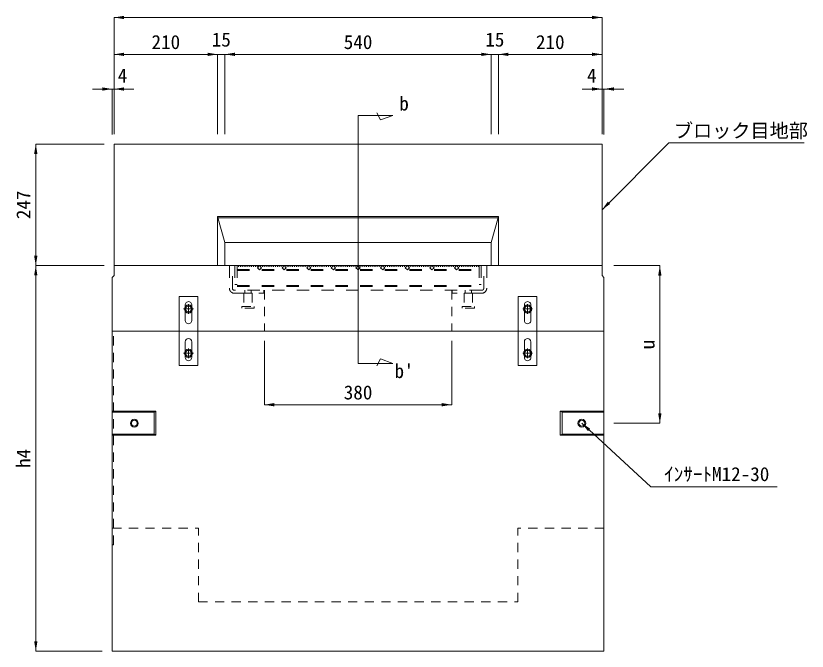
# Model space of a CAD drawing. Units: millimetres at full size. Extents: x 50430 to 101606, y 69050 to 91573.
# Drawn here: x 68531 to 70137, y 86327 to 87617 of the extents above; entities that cross this region are included whole.
import ezdxf
from ezdxf.enums import TextEntityAlignment as Align

# ---------------------------------------------------------------- set-up
doc = ezdxf.new("R2010")
doc.units = ezdxf.units.MM
doc.header["$LTSCALE"] = 50
for name, pattern in [('USER1', [0.675, 0.375, -0.3]), ('USER2', [14.2875, 9.525, -1.5875, 1.5875, -1.5875]), ('USER3', [1, 0.5, -0.5]), ('USER4', [0.675, 0.375, -0.3])]:
    doc.linetypes.add(name, pattern=pattern)
for name, color, linetype, lineweight in [('インサート', 3, 'USER1', 9), ('グレーチング', 7, 'USER1', 5), ('ジョイントプレート', 3, 'Continuous', 9), ('寸法線', 7, 'Continuous', 13), ('本体', 2, 'Continuous', 9), ('補助線', 8, 'Continuous', 9)]:
    doc.layers.add(name, color=color, linetype=linetype, lineweight=lineweight)
doc.styles.add('ＭＳ ゴシック', font='')
doc.styles.get('ＭＳ ゴシック').set_extended_font_data('MS Gothic')

# ---------------------------------------------------------------- blocks, each defined once
blk = doc.blocks.new('filled_arrow')
at = {"color": 0, "linetype": 'Continuous', "lineweight": -2}
blk.add_solid([(7.5, 1.25), (0, 0), (7.5, -1.25)], dxfattribs=at)

msp = doc.modelspace()

# ---------------------------------------------------------------- linework, layer by layer
at = {"layer": 'インサート', "linetype": 'USER4'}
for p, q in [((68993.71, 87053.58), (68993.71, 87026.58)), ((68993.71, 87053.58), (69010.71, 87053.58)), ((69010.71, 87053.58), (69010.71, 87026.58)), ((69440.71, 87053.58), (69440.71, 87026.58)), ((69440.71, 87053.58), (69457.71, 87053.58)), ((69457.71, 87053.58), (69457.71, 87026.58)), ((68989.71, 87023.58), (68989.71, 87026.58)), ((68989.71, 87026.58), (69014.71, 87026.58)), ((69014.71, 87023.58), (68989.71, 87023.58)), ((69014.71, 87026.58), (69014.71, 87023.58)), ((69436.71, 87023.58), (69436.71, 87026.58)), ((69436.71, 87026.58), (69461.71, 87026.58)), ((69461.71, 87023.58), (69436.71, 87023.58)), ((69461.71, 87026.58), (69461.71, 87023.58))]:
    msp.add_line(p, q, dxfattribs=at)
at = {"layer": 'インサート', "linetype": 'Continuous'}
for centre, radius in [((68881.71, 87021.63), 8.25), ((69569.71, 87021.63), 8.25), ((68881.71, 87021.63), 6), ((69569.71, 87021.63), 6), ((68881.71, 86931.63), 8.25), ((68881.71, 86931.63), 6), ((69569.71, 86931.63), 8.25), ((69569.71, 86931.63), 6), ((68771.71, 86789.62), 8), ((68771.71, 86789.62), 6), ((69679.71, 86789.62), 8), ((69679.71, 86789.62), 6)]:
    msp.add_circle(centre, radius, dxfattribs=at)
at = {"layer": 'グレーチング', "linetype": 'USER3'}
for p, q in [((68964.71, 87109.58), (68964.71, 87063.58)), ((68964.71, 87109.58), (68970.71, 87109.58)), ((68970.71, 87063.58), (68970.71, 87109.58)), ((68975.71, 87109.58), (68975.71, 87071.58)), ((68975.71, 87109.58), (69475.71, 87109.58)), ((68980.21, 87109.58), (68980.21, 87059.58)), ((68982.21, 87109.58), (68983.11, 87107.48)), ((68983.11, 87107.48), (68984.01, 87109.58)), ((68986.01, 87109.58), (68986.91, 87107.48)), ((68986.91, 87107.48), (68987.81, 87109.58)), ((68989.81, 87109.58), (68990.71, 87107.48)), ((68990.71, 87107.48), (68991.61, 87109.58)), ((68993.61, 87109.58), (68994.51, 87107.48)), ((68994.51, 87107.48), (68995.41, 87109.58)), ((68997.41, 87109.58), (68998.31, 87107.48)), ((68998.31, 87107.48), (68999.21, 87109.58)), ((69001.21, 87109.58), (69002.11, 87107.48)), ((69002.11, 87107.48), (69003.01, 87109.58)), ((69005.01, 87109.58), (69005.91, 87107.48)), ((69005.91, 87107.48), (69006.81, 87109.58)), ((69008.81, 87109.58), (69009.71, 87107.48)), ((69009.71, 87107.48), (69010.61, 87109.58)), ((69012.61, 87109.58), (69013.51, 87107.48)), ((69013.51, 87107.48), (69014.41, 87109.58)), ((69016.41, 87109.58), (69017.31, 87107.48)), ((69017.31, 87107.48), (69018.21, 87109.58)), ((69020.21, 87109.58), (69021.11, 87107.48)), ((69021.11, 87107.48), (69022.01, 87109.58)), ((69025.71, 87109.58), (69021.46, 87105.34)), ((69029.95, 87105.34), (69025.71, 87109.58)), ((69030.71, 87109.58), (69031.61, 87107.48)), ((69031.61, 87107.48), (69032.51, 87109.58)), ((69034.51, 87109.58), (69035.41, 87107.48)), ((69035.41, 87107.48), (69036.31, 87109.58)), ((69038.31, 87109.58), (69039.21, 87107.48)), ((69039.21, 87107.48), (69040.11, 87109.58)), ((69042.11, 87109.58), (69043.01, 87107.48)), ((69043.01, 87107.48), (69043.91, 87109.58)), ((69045.91, 87109.58), (69046.81, 87107.48)), ((69046.81, 87107.48), (69047.71, 87109.58)), ((69049.71, 87109.58), (69050.61, 87107.48)), ((69050.61, 87107.48), (69051.51, 87109.58)), ((69053.51, 87109.58), (69054.41, 87107.48)), ((69054.41, 87107.48), (69055.31, 87109.58)), ((69057.31, 87109.58), (69058.21, 87107.48)), ((69058.21, 87107.48), (69059.11, 87109.58)), ((69061.11, 87109.58), (69062.01, 87107.48)), ((69062.01, 87107.48), (69062.91, 87109.58)), ((69064.91, 87109.58), (69065.81, 87107.48)), ((69065.81, 87107.48), (69066.71, 87109.58)), ((69068.71, 87109.58), (69069.61, 87107.48)), ((69069.61, 87107.48), (69070.51, 87109.58)), ((69075.71, 87109.58), (69071.46, 87105.34)), ((69079.95, 87105.34), (69075.71, 87109.58)), ((69080.71, 87109.58), (69081.61, 87107.48)), ((69081.61, 87107.48), (69082.51, 87109.58)), ((69084.51, 87109.58), (69085.41, 87107.48)), ((69085.41, 87107.48), (69086.31, 87109.58)), ((69088.31, 87109.58), (69089.21, 87107.48)), ((69089.21, 87107.48), (69090.11, 87109.58)), ((69092.11, 87109.58), (69093.01, 87107.48)), ((69093.01, 87107.48), (69093.91, 87109.58)), ((69095.91, 87109.58), (69096.81, 87107.48)), ((69096.81, 87107.48), (69097.71, 87109.58)), ((69099.71, 87109.58), (69100.61, 87107.48)), ((69100.61, 87107.48), (69101.51, 87109.58)), ((69103.51, 87109.58), (69104.41, 87107.48)), ((69104.41, 87107.48), (69105.31, 87109.58)), ((69107.31, 87109.58), (69108.21, 87107.48)), ((69108.21, 87107.48), (69109.11, 87109.58)), ((69111.11, 87109.58), (69112.01, 87107.48)), ((69112.01, 87107.48), (69112.91, 87109.58)), ((69114.91, 87109.58), (69115.81, 87107.48)), ((69115.81, 87107.48), (69116.71, 87109.58)), ((69118.71, 87109.58), (69119.61, 87107.48)), ((69119.61, 87107.48), (69120.51, 87109.58)), ((69125.71, 87109.58), (69121.46, 87105.34)), ((69129.95, 87105.34), (69125.71, 87109.58)), ((69130.71, 87109.58), (69131.61, 87107.48)), ((69131.61, 87107.48), (69132.51, 87109.58)), ((69134.51, 87109.58), (69135.41, 87107.48)), ((69135.41, 87107.48), (69136.31, 87109.58)), ((69138.31, 87109.58), (69139.21, 87107.48)), ((69139.21, 87107.48), (69140.11, 87109.58)), ((69142.11, 87109.58), (69143.01, 87107.48)), ((69143.01, 87107.48), (69143.91, 87109.58)), ((69145.91, 87109.58), (69146.81, 87107.48)), ((69146.81, 87107.48), (69147.71, 87109.58)), ((69149.71, 87109.58), (69150.61, 87107.48)), ((69150.61, 87107.48), (69151.51, 87109.58)), ((69153.51, 87109.58), (69154.41, 87107.48)), ((69154.41, 87107.48), (69155.31, 87109.58)), ((69157.31, 87109.58), (69158.21, 87107.48)), ((69158.21, 87107.48), (69159.11, 87109.58)), ((69161.11, 87109.58), (69162.01, 87107.48)), ((69162.01, 87107.48), (69162.91, 87109.58)), ((69164.91, 87109.58), (69165.81, 87107.48)), ((69165.81, 87107.48), (69166.71, 87109.58)), ((69168.71, 87109.58), (69169.61, 87107.48)), ((69169.61, 87107.48), (69170.51, 87109.58)), ((69175.71, 87109.58), (69171.46, 87105.34)), ((69179.95, 87105.34), (69175.71, 87109.58)), ((69180.71, 87109.58), (69181.61, 87107.48)), ((69181.61, 87107.48), (69182.51, 87109.58)), ((69184.51, 87109.58), (69185.41, 87107.48)), ((69185.41, 87107.48), (69186.31, 87109.58)), ((69188.31, 87109.58), (69189.21, 87107.48)), ((69189.21, 87107.48), (69190.11, 87109.58)), ((69192.11, 87109.58), (69193.01, 87107.48)), ((69193.01, 87107.48), (69193.91, 87109.58)), ((69195.91, 87109.58), (69196.81, 87107.48)), ((69196.81, 87107.48), (69197.71, 87109.58)), ((69199.71, 87109.58), (69200.61, 87107.48)), ((69200.61, 87107.48), (69201.51, 87109.58)), ((69203.51, 87109.58), (69204.41, 87107.48)), ((69204.41, 87107.48), (69205.31, 87109.58)), ((69207.31, 87109.58), (69208.21, 87107.48)), ((69208.21, 87107.48), (69209.11, 87109.58)), ((69211.11, 87109.58), (69212.01, 87107.48)), ((69212.01, 87107.48), (69212.91, 87109.58)), ((69214.91, 87109.58), (69215.81, 87107.48)), ((69215.81, 87107.48), (69216.71, 87109.58)), ((69218.71, 87109.58), (69219.61, 87107.48)), ((69219.61, 87107.48), (69220.51, 87109.58)), ((69225.71, 87109.58), (69221.46, 87105.34)), ((69229.95, 87105.34), (69225.71, 87109.58)), ((69230.71, 87109.58), (69231.61, 87107.48)), ((69231.61, 87107.48), (69232.51, 87109.58)), ((69234.51, 87109.58), (69235.41, 87107.48)), ((69235.41, 87107.48), (69236.31, 87109.58)), ((69238.31, 87109.58), (69239.21, 87107.48)), ((69239.21, 87107.48), (69240.11, 87109.58)), ((69242.11, 87109.58), (69243.01, 87107.48)), ((69243.01, 87107.48), (69243.91, 87109.58)), ((69245.91, 87109.58), (69246.81, 87107.48)), ((69246.81, 87107.48), (69247.71, 87109.58)), ((69249.71, 87109.58), (69250.61, 87107.48)), ((69250.61, 87107.48), (69251.51, 87109.58)), ((69253.51, 87109.58), (69254.41, 87107.48)), ((69254.41, 87107.48), (69255.31, 87109.58)), ((69257.31, 87109.58), (69258.21, 87107.48)), ((69258.21, 87107.48), (69259.11, 87109.58)), ((69261.11, 87109.58), (69262.01, 87107.48)), ((69262.01, 87107.48), (69262.91, 87109.58)), ((69264.91, 87109.58), (69265.81, 87107.48)), ((69265.81, 87107.48), (69266.71, 87109.58)), ((69268.71, 87109.58), (69269.61, 87107.48)), ((69269.61, 87107.48), (69270.51, 87109.58)), ((69275.71, 87109.58), (69271.46, 87105.34)), ((69279.95, 87105.34), (69275.71, 87109.58)), ((69280.71, 87109.58), (69281.61, 87107.48)), ((69281.61, 87107.48), (69282.51, 87109.58)), ((69284.51, 87109.58), (69285.41, 87107.48)), ((69285.41, 87107.48), (69286.31, 87109.58)), ((69288.31, 87109.58), (69289.21, 87107.48)), ((69289.21, 87107.48), (69290.11, 87109.58)), ((69292.11, 87109.58), (69293.01, 87107.48)), ((69293.01, 87107.48), (69293.91, 87109.58)), ((69295.91, 87109.58), (69296.81, 87107.48)), ((69296.81, 87107.48), (69297.71, 87109.58)), ((69299.71, 87109.58), (69300.61, 87107.48)), ((69300.61, 87107.48), (69301.51, 87109.58)), ((69303.51, 87109.58), (69304.41, 87107.48)), ((69304.41, 87107.48), (69305.31, 87109.58)), ((69307.31, 87109.58), (69308.21, 87107.48)), ((69308.21, 87107.48), (69309.11, 87109.58)), ((69311.11, 87109.58), (69312.01, 87107.48)), ((69312.01, 87107.48), (69312.91, 87109.58)), ((69314.91, 87109.58), (69315.81, 87107.48)), ((69315.81, 87107.48), (69316.71, 87109.58)), ((69318.71, 87109.58), (69319.61, 87107.48)), ((69319.61, 87107.48), (69320.51, 87109.58)), ((69325.71, 87109.58), (69321.46, 87105.34)), ((69329.95, 87105.34), (69325.71, 87109.58)), ((69330.71, 87109.58), (69331.61, 87107.48)), ((69331.61, 87107.48), (69332.51, 87109.58)), ((69334.51, 87109.58), (69335.41, 87107.48)), ((69335.41, 87107.48), (69336.31, 87109.58)), ((69338.31, 87109.58), (69339.21, 87107.48)), ((69339.21, 87107.48), (69340.11, 87109.58)), ((69342.11, 87109.58), (69343.01, 87107.48)), ((69343.01, 87107.48), (69343.91, 87109.58)), ((69345.91, 87109.58), (69346.81, 87107.48)), ((69346.81, 87107.48), (69347.71, 87109.58)), ((69349.71, 87109.58), (69350.61, 87107.48)), ((69350.61, 87107.48), (69351.51, 87109.58)), ((69353.51, 87109.58), (69354.41, 87107.48)), ((69354.41, 87107.48), (69355.31, 87109.58)), ((69357.31, 87109.58), (69358.21, 87107.48)), ((69358.21, 87107.48), (69359.11, 87109.58)), ((69361.11, 87109.58), (69362.01, 87107.48)), ((69362.01, 87107.48), (69362.91, 87109.58)), ((69364.91, 87109.58), (69365.81, 87107.48)), ((69365.81, 87107.48), (69366.71, 87109.58)), ((69368.71, 87109.58), (69369.61, 87107.48)), ((69369.61, 87107.48), (69370.51, 87109.58)), ((69375.71, 87109.58), (69371.46, 87105.34)), ((69379.95, 87105.34), (69375.71, 87109.58)), ((69380.71, 87109.58), (69381.61, 87107.48)), ((69381.61, 87107.48), (69382.51, 87109.58)), ((69384.51, 87109.58), (69385.41, 87107.48)), ((69385.41, 87107.48), (69386.31, 87109.58)), ((69388.31, 87109.58), (69389.21, 87107.48)), ((69389.21, 87107.48), (69390.11, 87109.58)), ((69392.11, 87109.58), (69393.01, 87107.48)), ((69393.01, 87107.48), (69393.91, 87109.58)), ((69395.91, 87109.58), (69396.81, 87107.48)), ((69396.81, 87107.48), (69397.71, 87109.58)), ((69399.71, 87109.58), (69400.61, 87107.48)), ((69400.61, 87107.48), (69401.51, 87109.58)), ((69403.51, 87109.58), (69404.41, 87107.48)), ((69404.41, 87107.48), (69405.31, 87109.58)), ((69407.31, 87109.58), (69408.21, 87107.48)), ((69408.21, 87107.48), (69409.11, 87109.58)), ((69411.11, 87109.58), (69412.01, 87107.48)), ((69412.01, 87107.48), (69412.91, 87109.58)), ((69414.91, 87109.58), (69415.81, 87107.48)), ((69415.81, 87107.48), (69416.71, 87109.58)), ((69418.71, 87109.58), (69419.61, 87107.48)), ((69419.61, 87107.48), (69420.51, 87109.58)), ((69425.71, 87109.58), (69421.46, 87105.34)), ((69429.95, 87105.34), (69425.71, 87109.58)), ((69430.71, 87109.58), (69431.61, 87107.48)), ((69431.61, 87107.48), (69432.51, 87109.58)), ((69434.51, 87109.58), (69435.41, 87107.48)), ((69435.41, 87107.48), (69436.31, 87109.58)), ((69438.31, 87109.58), (69439.21, 87107.48)), ((69439.21, 87107.48), (69440.11, 87109.58)), ((69442.11, 87109.58), (69443.01, 87107.48)), ((69443.01, 87107.48), (69443.91, 87109.58)), ((69445.91, 87109.58), (69446.81, 87107.48)), ((69446.81, 87107.48), (69447.71, 87109.58)), ((69449.71, 87109.58), (69450.61, 87107.48)), ((69450.61, 87107.48), (69451.51, 87109.58)), ((69453.51, 87109.58), (69454.41, 87107.48)), ((69454.41, 87107.48), (69455.31, 87109.58)), ((69457.31, 87109.58), (69458.21, 87107.48)), ((69458.21, 87107.48), (69459.11, 87109.58)), ((69461.11, 87109.58), (69462.01, 87107.48)), ((69462.01, 87107.48), (69462.91, 87109.58)), ((69464.91, 87109.58), (69465.81, 87107.48)), ((69465.81, 87107.48), (69466.71, 87109.58)), ((69468.71, 87109.58), (69469.61, 87107.48)), ((69469.61, 87107.48), (69470.51, 87109.58)), ((69471.21, 87109.58), (69471.21, 87059.58)), ((69475.71, 87109.58), (69475.71, 87071.58)), ((69480.71, 87063.58), (69480.71, 87109.58)), ((69486.71, 87109.58), (69480.71, 87109.58)), ((69486.71, 87109.58), (69486.71, 87063.58)), ((68980.21, 87101.58), (69471.21, 87101.58)), ((68980.21, 87100.08), (69471.21, 87100.08)), ((69021.46, 87105.34), (69025.71, 87101.1)), ((69025.71, 87101.1), (69029.95, 87105.34)), ((69071.46, 87105.34), (69075.71, 87101.1)), ((69075.71, 87101.1), (69079.95, 87105.34)), ((69121.46, 87105.34), (69125.71, 87101.1)), ((69125.71, 87101.1), (69129.95, 87105.34)), ((69171.46, 87105.34), (69175.71, 87101.1)), ((69175.71, 87101.1), (69179.95, 87105.34)), ((69221.46, 87105.34), (69225.71, 87101.1)), ((69225.71, 87101.1), (69229.95, 87105.34)), ((69271.46, 87105.34), (69275.71, 87101.1)), ((69275.71, 87101.1), (69279.95, 87105.34)), ((69321.46, 87105.34), (69325.71, 87101.1)), ((69325.71, 87101.1), (69329.95, 87105.34)), ((69371.46, 87105.34), (69375.71, 87101.1)), ((69375.71, 87101.1), (69379.95, 87105.34)), ((69421.46, 87105.34), (69425.71, 87101.1)), ((69425.71, 87101.1), (69429.95, 87105.34)), ((68975.71, 87071.58), (68980.21, 87071.58)), ((68980.21, 87069.08), (69471.21, 87069.08)), ((68980.21, 87067.58), (69471.21, 87067.58)), ((69475.71, 87071.58), (69471.21, 87071.58)), ((69476.71, 87059.58), (68974.71, 87059.58)), ((68974.71, 87053.58), (69034.71, 87053.58)), ((68995.71, 87059.58), (68995.71, 87053.58)), ((69008.71, 87059.58), (69008.71, 87053.58)), ((69034.71, 87053.58), (69034.71, 87059.58)), ((69416.71, 87053.58), (69416.71, 87059.58)), ((69476.71, 87053.58), (69416.71, 87053.58)), ((69442.71, 87059.58), (69442.71, 87053.58)), ((69455.71, 87059.58), (69455.71, 87053.58))]:
    msp.add_line(p, q, dxfattribs=at)
for centre, radius, start, end in [((68974.71, 87063.58), 10, 180, 270), ((68974.71, 87063.58), 4, 180, 270), ((69476.71, 87063.58), 4, 270, 0), ((69476.71, 87063.58), 10, 270, 0)]:
    msp.add_arc(centre, radius, start, end, dxfattribs=at)
at = {"layer": 'ジョイントプレート'}
for p, q in [((68875.21, 86998.13), (68875.21, 87030.13)), ((68888.21, 87030.13), (68888.21, 86998.13)), ((69563.21, 86998.13), (69563.21, 87030.13)), ((69576.21, 87030.13), (69576.21, 86998.13)), ((68875.21, 86955.13), (68875.21, 86923.13)), ((68888.21, 86923.13), (68888.21, 86955.13)), ((69563.21, 86955.13), (69563.21, 86923.12)), ((69576.21, 86923.12), (69576.21, 86955.13))]:
    msp.add_line(p, q, dxfattribs=at)
for points in [[(68900.71, 86906.63), (68900.71, 87046.63), (68862.71, 87046.63), (68862.71, 86906.63)], [(69588.71, 86906.62), (69588.71, 87046.63), (69550.71, 87046.63), (69550.71, 86906.62)]]:
    msp.add_lwpolyline(points, close=True, dxfattribs=at)
for centre, start, end in [((68881.71, 87030.13), 359.99346, 180.00654), ((69569.71, 87030.13), 359.99346, 180.00654), ((68881.71, 86998.13), 179.99346, 0.00654), ((69569.71, 86998.12), 179.99346, 0.00654), ((68881.71, 86955.13), 0, 180), ((69569.71, 86955.13), 0, 180), ((68881.71, 86923.13), 179.99952, 0.00048), ((69569.71, 86923.12), 179.99952, 0.00048)]:
    msp.add_arc(centre, 6.5, start, end, dxfattribs=at)
at = {"layer": '寸法線', "lineweight": 9}
for p, q in [((68730.71, 87613.65), (69720.71, 87613.65)), ((68730.71, 87376.63), (68730.71, 87613.65)), ((69720.71, 87376.63), (69720.71, 87613.65)), ((68940.71, 87538.71), (68730.71, 87538.71)), ((68730.71, 87376.63), (68730.71, 87538.71)), ((68995.71, 87538.71), (68900.71, 87538.71)), ((68940.71, 87376.63), (68940.71, 87538.71)), ((68940.71, 87376.63), (68940.71, 87538.71)), ((68955.71, 87538.71), (69495.71, 87538.71)), ((68955.71, 87376.63), (68955.71, 87538.71)), ((68955.71, 87376.63), (68955.71, 87538.71)), ((69455.71, 87538.71), (69550.71, 87538.71)), ((69495.71, 87376.63), (69495.71, 87538.71)), ((69495.71, 87376.63), (69495.71, 87538.71)), ((69510.71, 87376.63), (69510.71, 87538.71)), ((69510.71, 87538.71), (69720.71, 87538.71)), ((69510.71, 87376.63), (69510.71, 87538.71)), ((69720.71, 87376.63), (69720.71, 87538.71)), ((68770.71, 87468.31), (68686.71, 87468.31)), ((68726.71, 87376.23), (68726.71, 87468.31)), ((68730.71, 87376.63), (68730.71, 87468.31)), ((69680.71, 87468.31), (69764.71, 87468.31)), ((69720.71, 87376.63), (69720.71, 87468.31)), ((69724.71, 87376.23), (69724.71, 87468.31)), ((69225.71, 87414.85), (69225.71, 86910.92)), ((69225.71, 87414.85), (69295.96, 87414.85)), ((69271.21, 87405.65), (69264.05, 87419.97)), ((69295.96, 87414.85), (69271.21, 87405.65)), ((68571.82, 87109.63), (68571.82, 87356.63)), ((68710.71, 87356.63), (68571.82, 87356.63)), ((68571.82, 86326.63), (68571.82, 87109.63)), ((68710.71, 87109.63), (68571.82, 87109.63)), ((68710.71, 87109.63), (68571.82, 87109.63)), ((69744.71, 87109.62), (69838.03, 87109.62)), ((69838.03, 87109.62), (69838.03, 86789.62)), ((69035.71, 86956.63), (69035.71, 86827.16)), ((69415.71, 86956.63), (69415.71, 86827.16)), ((69271.21, 86920.13), (69264.05, 86905.81)), ((69295.96, 86910.92), (69271.21, 86920.13)), ((69225.71, 86910.92), (69295.96, 86910.92)), ((69035.71, 86827.16), (69415.71, 86827.16)), ((69744.71, 86789.62), (69838.03, 86789.62)), ((68706.71, 86326.63), (68571.82, 86326.63))]:
    msp.add_line(p, q, dxfattribs=at)
for points in [[(69720.71, 87223.12), (69856.53, 87358.94), (70130.59, 87358.94)], [(69679.71, 86789.62), (69694.42, 86776.08), (69819.84, 86660.59), (70076.18, 86660.59)]]:
    msp.add_lwpolyline(points, dxfattribs=at)
at = {"layer": '本体', "lineweight": 20}
for p, q in [((68730.71, 87356.63), (69720.71, 87356.63)), ((68730.71, 87089.61), (68730.71, 87356.63)), ((69720.71, 87089.61), (69720.71, 87356.63)), ((68726.71, 87085.61), (68730.71, 87089.61)), ((68726.71, 86326.63), (68726.71, 87085.61)), ((69724.71, 87085.61), (69720.71, 87089.61)), ((69724.71, 86326.63), (69724.71, 87085.61)), ((68726.71, 86976.63), (69724.71, 86976.63)), ((68726.71, 86326.63), (69724.71, 86326.63))]:
    msp.add_line(p, q, dxfattribs=at)
at = {"layer": '本体'}
for p, q in [((68940.71, 87209.62), (69510.71, 87209.62)), ((68940.71, 87209.62), (68940.71, 87109.62)), ((68955.71, 87156.62), (68940.71, 87209.62)), ((69495.71, 87156.62), (69510.71, 87209.62)), ((69510.71, 87209.62), (69510.71, 87109.62)), ((68955.71, 87156.62), (69495.71, 87156.62)), ((68955.71, 87156.62), (68955.71, 87109.62)), ((69495.71, 87156.62), (69495.71, 87109.62)), ((68730.71, 87109.63), (69720.71, 87110.12))]:
    msp.add_line(p, q, dxfattribs=at)
at = {"layer": '本体', "color": 4, "lineweight": 5}
for p, q in [((68941.56, 87206.62), (69509.86, 87206.62)), ((68726.71, 86814.13), (68815.71, 86814.13)), ((68726.71, 86812.13), (68811.71, 86812.13)), ((68811.71, 86812.13), (68815.71, 86814.13)), ((68811.71, 86812.13), (68811.71, 86767.13)), ((68815.71, 86814.13), (68815.71, 86765.13)), ((69724.71, 86814.13), (69635.71, 86814.13)), ((69639.71, 86812.13), (69635.71, 86814.13)), ((69635.71, 86814.13), (69635.71, 86765.13)), ((69724.71, 86812.13), (69639.71, 86812.13)), ((69639.71, 86812.13), (69639.71, 86767.13)), ((68811.71, 86767.13), (68726.71, 86767.13)), ((68815.71, 86765.13), (68726.71, 86765.13)), ((68811.71, 86767.13), (68815.71, 86765.13)), ((69639.71, 86767.13), (69635.71, 86765.13)), ((69635.71, 86765.13), (69724.71, 86765.13)), ((69639.71, 86767.13), (69724.71, 86767.13))]:
    msp.add_line(p, q, dxfattribs=at)
at = {"layer": '本体', "linetype": 'USER1'}
for p, q in [((69035.71, 87059.51), (69035.71, 86976.63)), ((69415.71, 87059.51), (69415.71, 86976.63)), ((68726.71, 86576.63), (68901.71, 86576.63)), ((68901.71, 86426.63), (68901.71, 86576.63)), ((69549.71, 86426.63), (69549.71, 86576.63)), ((69724.71, 86576.63), (69549.71, 86576.63)), ((68901.71, 86426.63), (69549.71, 86426.63))]:
    msp.add_line(p, q, dxfattribs=at)
at = {"layer": '本体', "color": 4, "linetype": 'USER1', "lineweight": 5}
for p, q in [((68729.71, 86542.63), (68729.71, 86976.63)), ((68726.71, 86542.63), (68729.71, 86542.63))]:
    msp.add_line(p, q, dxfattribs=at)
at = {"layer": '補助線', "linetype": 'USER2'}
for p, q in [((68881.71, 87011.63), (68881.71, 87031.63)), ((69569.71, 87011.63), (69569.71, 87031.63)), ((68871.71, 87021.63), (68891.71, 87021.63)), ((69559.71, 87021.63), (69579.71, 87021.63)), ((68871.71, 86931.63), (68891.71, 86931.63)), ((68881.71, 86921.63), (68881.71, 86941.63)), ((69559.71, 86931.63), (69579.71, 86931.63)), ((69569.71, 86921.63), (69569.71, 86941.63))]:
    msp.add_line(p, q, dxfattribs=at)

# ---------------------------------------------------------------- block references
at = {"layer": '寸法線', "lineweight": 9, "xscale": 2.67, "yscale": 2.67}
for p in [(68730.71, 87613.65), (68730.71, 87538.71), (68955.71, 87538.71), (68955.71, 87538.71), (69510.71, 87538.71), (69510.71, 87538.71), (68730.71, 87468.31), (69724.71, 87468.31), (69035.71, 86827.16)]:
    msp.add_blockref('filled_arrow', p, dxfattribs=at)
for p, rotation in [((69720.71, 87613.65), 180), ((68940.71, 87538.71), 180), ((68940.71, 87538.71), 180), ((69495.71, 87538.71), 180), ((69495.71, 87538.71), 180), ((69720.71, 87538.71), 180), ((68726.71, 87468.31), 180), ((69720.71, 87468.31), 180), ((68571.82, 87356.63), 270), ((69720.71, 87223.12), 45), ((68571.82, 87109.63), 90), ((68571.82, 87109.63), 270), ((69838.03, 87109.62), 270), ((69415.71, 86827.16), 180), ((69838.03, 86789.62), 90), ((69679.71, 86789.62), 317.4), ((68571.82, 86326.63), 90)]:
    msp.add_blockref('filled_arrow', p, dxfattribs=dict(at, rotation=rotation))

# ---------------------------------------------------------------- texts
at = {"layer": '寸法線', "style": 'ＭＳ ゴシック'}
for s, p in [('210', (68835.71, 87563.71)), ('15', (68948.21, 87568.71)), ('540', (69225.71, 87563.71)), ('15', (69503.21, 87568.71)), ('210', (69615.71, 87563.71)), ('4', (68747.82, 87495.61)), ('4', (69699.91, 87495.73)), ('b', (69319.07, 87438.89)), ("b'", (69319.07, 86895.5)), ('380', (69225.71, 86852.16)), ('ｲﾝｻｰﾄM12-30', (69953.49, 86686.21))]:
    msp.add_text(s, height=28.48, dxfattribs=at).set_placement(p, align=Align.MIDDLE_CENTER)
msp.add_text('ブロック目地部', height=28.48, dxfattribs=at).set_placement((69866.53, 87397.99), align=Align.TOP_LEFT)
for s, p in [('247', (68546.82, 87233.13)), ('u', (69813.03, 86949.62)), ('h4', (68546.82, 86718.13))]:
    msp.add_text(s, height=28.48, rotation=90, dxfattribs=at).set_placement(p, align=Align.MIDDLE_CENTER)

doc.saveas('drawing.dxf')
